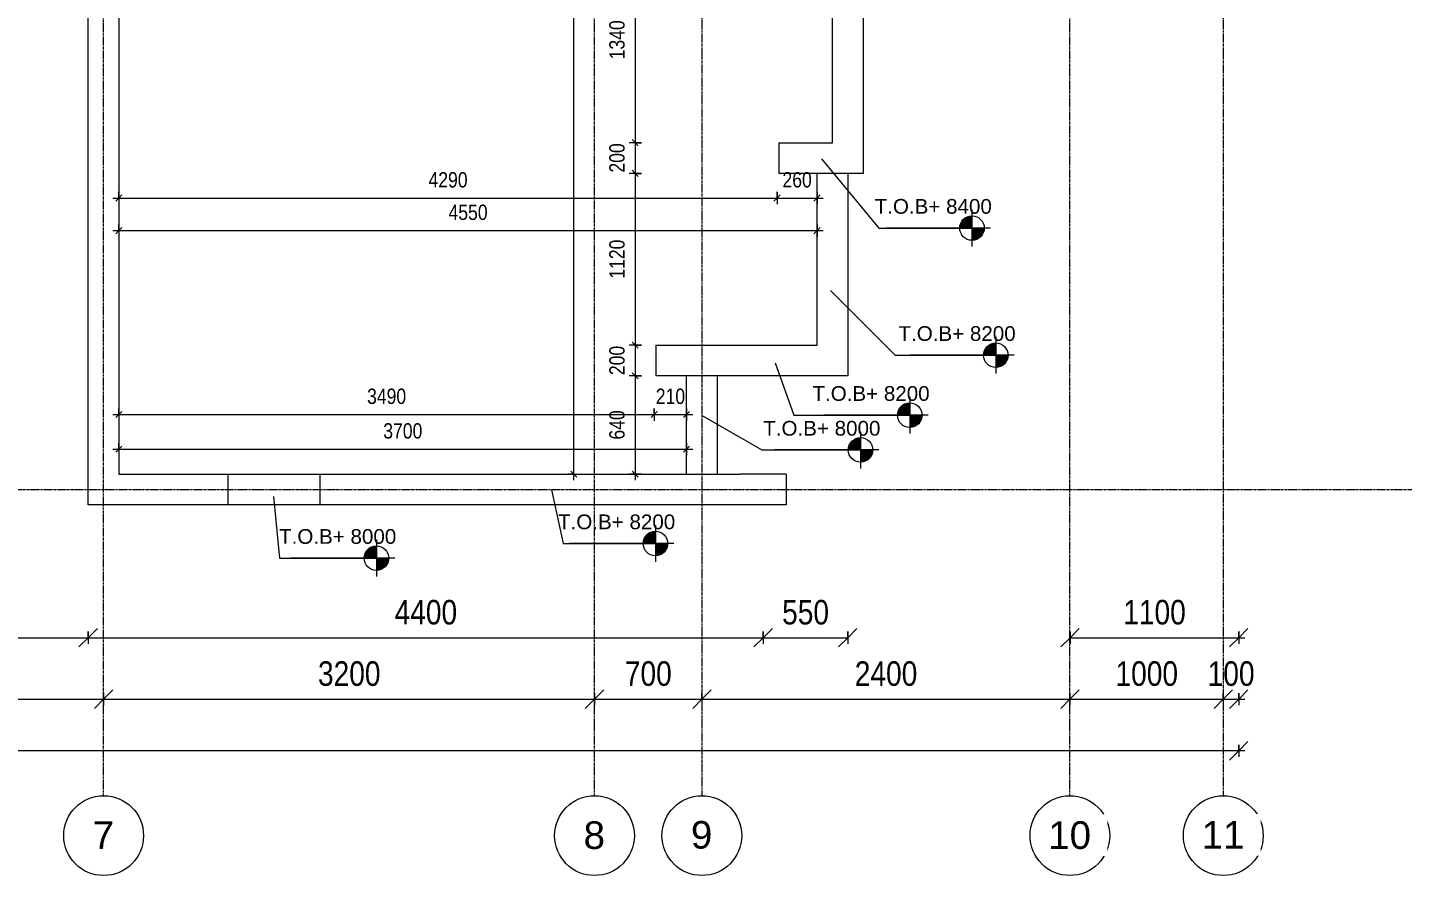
# Model space of a CAD drawing. Header units: millimetres. Extents: x -11768 to 19510, y -4436 to 10550.
# Drawn here: x 2247 to 11211, y -4436 to 1091 of the extents above; entities that cross this region are included whole.
import ezdxf

# ---------------------------------------------------------------- set-up
doc = ezdxf.new("R2010")
doc.units = ezdxf.units.MM
doc.linetypes.add('Grid Line', pattern=[22.225, 12.7, -3.175, 3.175, -3.175])
for name, color, linetype, lineweight in [('A-ANNO-DIMS', 211, 'Continuous', 9), ('A-ANNO-DIMS-40', 211, 'Continuous', 9), ('A-DETL-MBND', 5, 'Continuous', 18), ('G-ANNO-DIMS', 111, 'Continuous', 9), ('S-GRID', 1, 'Continuous', 9), ('S-GRID-IDEN', 1, 'Continuous', 9)]:
    doc.layers.add(name, color=color, linetype=linetype, lineweight=lineweight)
doc.styles.add('Arial', font='arial.ttf', dxfattribs={"height": 180})
doc.styles.add('Arial Narrow_2', font='ARIALN.TTF', dxfattribs={"height": 160})
doc.styles.add('Arial Narrow_4', font='ARIALN.TTF', dxfattribs={"height": 100})
doc.styles.add('Arial_2', font='arial.ttf', dxfattribs={"height": 96})
doc.dimstyles.new('dimension_line', dxfattribs={"dimscale": 304.8, "dimtxt": 102.343097, "dimasz": 0.131234, "dimexe": 0.131234, "dimexo": 0.0625, "dimgap": 0.131234, "dimtad": 1, "dimdec": 0, "dimrnd": 10, "dimzin": 0, "dimdsep": 46, "dimtxsty": 'Arial Narrow_4', "dimblk1": 'OBLIQUE', "dimblk2": 'OBLIQUE', "dimsah": 1, "dimcen": 0.09, "dimdle": 0.131234, "dimazin": 0, "dimtfac": 1, "dimtdec": 4, "dimtix": 1, "dimtmove": 0, "dimatfit": 3, "dimfxl": 0.131234, "dimfxlon": 1, "dimtvp": 1, "dimtolj": 1, "dimtzin": 0, "dimarcsym": 2})
doc.dimstyles.new('dimension_line_3MM', dxfattribs={"dimscale": 304.8, "dimtxt": 163.748956, "dimasz": 0.393701, "dimexe": 0.131234, "dimexo": 0.0625, "dimgap": 0.131234, "dimtad": 1, "dimdec": 0, "dimrnd": 10, "dimzin": 0, "dimdsep": 46, "dimtxsty": 'Arial Narrow_2', "dimblk1": 'OBLIQUE', "dimblk2": 'OBLIQUE', "dimsah": 1, "dimcen": 0.09, "dimdle": 0.131234, "dimazin": 0, "dimtfac": 1, "dimtdec": 4, "dimtix": 1, "dimtmove": 0, "dimatfit": 3, "dimfxl": 0.131234, "dimfxlon": 1, "dimtvp": 1, "dimtolj": 1, "dimtzin": 0, "dimarcsym": 2})

# ---------------------------------------------------------------- blocks, each defined once
blk = doc.blocks.new('Grid - M_Grid Head - Circle-24584-BLOCKWORK UR PLAN')
at = {"layer": 'S-GRID-IDEN'}
blk.add_circle((0, 0), 6.5, dxfattribs=at)
blk = doc.blocks.new('DIMBLOCK15-BLOCKWORK UR PLAN')
at = {"layer": 'A-ANNO-DIMS-40', "lineweight": 18, "transparency": 16777216}
for p, q in [((-7956.8, -3623.5), (-7896.8, -3563.5)), ((10143.2, -3623.5), (10203.2, -3563.5)), ((-7956.8, -3623.5), (-8016.8, -3683.5)), ((10143.2, -3623.5), (10083.2, -3683.5))]:
    blk.add_line(p, q, dxfattribs=at)
at = {"layer": 'A-ANNO-DIMS-40', "transparency": 16777216}
for p, q in [((-7956.8, -3583.5), (-7956.8, -3663.5)), ((-7956.8, -3623.5), (-7956.8, -3583.5)), ((10143.2, -3583.5), (10143.2, -3663.5)), ((10143.2, -3623.5), (10143.2, -3583.5)), ((10183.2, -3623.5), (-7996.8, -3623.5))]:
    blk.add_line(p, q, dxfattribs=at)
at = {"layer": 'A-ANNO-DIMS-40', "color": 0, "transparency": 16777216, "insert": (839.8, -3376.7), "char_height": 160, "width": 608.21, "attachment_point": 1, "line_spacing_factor": 0.974696, "style": 'Arial Narrow_2'}
blk.add_mtext('18100', dxfattribs=at)
blk = doc.blocks.new('_Oblique')
at = {"color": 0, "linetype": 'ByBlock', "lineweight": -2}
blk.add_line((-0.5, -0.5), (0.5, 0.5), dxfattribs=at)
blk = doc.blocks.new('DIMBLOCK24-BLOCKWORK UR PLAN')
at = {"layer": 'A-ANNO-DIMS-40', "lineweight": 18, "transparency": 16777216}
for p, q in [((593.8, -3286.8), (653.8, -3226.8)), ((2743.6, -3286.8), (2803.6, -3226.8)), ((593.8, -3286.8), (533.8, -3346.8)), ((2743.6, -3286.8), (2683.6, -3346.8))]:
    blk.add_line(p, q, dxfattribs=at)
at = {"layer": 'A-ANNO-DIMS-40', "transparency": 16777216}
for p, q in [((593.8, -3246.8), (593.8, -3326.8)), ((593.8, -3286.8), (593.8, -3246.8)), ((593.8, -3286.8), (2743.6, -3286.8)), ((2743.6, -3246.8), (2743.6, -3326.8)), ((2743.6, -3286.8), (2743.6, -3246.8))]:
    blk.add_line(p, q, dxfattribs=at)
at = {"layer": 'A-ANNO-DIMS-40', "color": 0, "transparency": 16777216, "insert": (1466, -3040), "char_height": 160, "width": 486.568, "attachment_point": 1, "line_spacing_factor": 0.974696, "style": 'Arial Narrow_2'}
blk.add_mtext('2150', dxfattribs=at)
blk = doc.blocks.new('DIMBLOCK25-BLOCKWORK UR PLAN')
at = {"layer": 'A-ANNO-DIMS-40', "lineweight": 18, "transparency": 16777216}
for p, q in [((2743.6, -3286.8), (2803.6, -3226.8)), ((5943.6, -3286.8), (6003.6, -3226.8)), ((2743.6, -3286.8), (2683.6, -3346.8)), ((5943.6, -3286.8), (5883.6, -3346.8))]:
    blk.add_line(p, q, dxfattribs=at)
at = {"layer": 'A-ANNO-DIMS-40', "transparency": 16777216}
for p, q in [((2743.6, -3246.8), (2743.6, -3326.8)), ((2743.6, -3286.8), (2743.6, -3246.8)), ((2743.6, -3286.8), (5943.6, -3286.8)), ((5943.6, -3246.8), (5943.6, -3326.8)), ((5943.6, -3286.8), (5943.6, -3246.8))]:
    blk.add_line(p, q, dxfattribs=at)
at = {"layer": 'A-ANNO-DIMS-40', "color": 0, "transparency": 16777216, "insert": (4140.9, -3040), "char_height": 160, "width": 486.568, "attachment_point": 1, "line_spacing_factor": 0.974696, "style": 'Arial Narrow_2'}
blk.add_mtext('3200', dxfattribs=at)
blk = doc.blocks.new('DIMBLOCK26-BLOCKWORK UR PLAN')
at = {"layer": 'A-ANNO-DIMS-40', "lineweight": 18, "transparency": 16777216}
for p, q in [((5943.6, -3286.8), (6003.6, -3226.8)), ((6643.6, -3286.8), (6703.6, -3226.8)), ((5943.6, -3286.8), (5883.6, -3346.8)), ((6643.6, -3286.8), (6583.6, -3346.8))]:
    blk.add_line(p, q, dxfattribs=at)
at = {"layer": 'A-ANNO-DIMS-40', "transparency": 16777216}
for p, q in [((5943.6, -3246.8), (5943.6, -3326.8)), ((5943.6, -3286.8), (5943.6, -3246.8)), ((5943.6, -3286.8), (6643.6, -3286.8)), ((6643.6, -3246.8), (6643.6, -3326.8)), ((6643.6, -3286.8), (6643.6, -3246.8))]:
    blk.add_line(p, q, dxfattribs=at)
at = {"layer": 'A-ANNO-DIMS-40', "color": 0, "transparency": 16777216, "insert": (6141.5, -3040), "char_height": 160, "width": 364.926, "attachment_point": 1, "line_spacing_factor": 0.974696, "style": 'Arial Narrow_2'}
blk.add_mtext('700', dxfattribs=at)
blk = doc.blocks.new('DIMBLOCK27-BLOCKWORK UR PLAN')
at = {"layer": 'A-ANNO-DIMS-40', "lineweight": 18, "transparency": 16777216}
for p, q in [((6643.6, -3286.8), (6703.6, -3226.8)), ((9042.8, -3286.8), (9102.8, -3226.8)), ((6643.6, -3286.8), (6583.6, -3346.8)), ((9042.8, -3286.8), (8982.8, -3346.8))]:
    blk.add_line(p, q, dxfattribs=at)
at = {"layer": 'A-ANNO-DIMS-40', "transparency": 16777216}
for p, q in [((6643.6, -3246.8), (6643.6, -3326.8)), ((6643.6, -3286.8), (6643.6, -3246.8)), ((6643.6, -3286.8), (9042.8, -3286.8)), ((9042.8, -3246.8), (9042.8, -3326.8)), ((9042.8, -3286.8), (9042.8, -3246.8))]:
    blk.add_line(p, q, dxfattribs=at)
at = {"layer": 'A-ANNO-DIMS-40', "color": 0, "transparency": 16777216, "insert": (7640.4, -3040), "char_height": 160, "width": 486.568, "attachment_point": 1, "line_spacing_factor": 0.974696, "style": 'Arial Narrow_2'}
blk.add_mtext('2400', dxfattribs=at)
blk = doc.blocks.new('DIMBLOCK28-BLOCKWORK UR PLAN')
at = {"layer": 'A-ANNO-DIMS-40', "lineweight": 18, "transparency": 16777216}
for p, q in [((9042.8, -3286.8), (9102.8, -3226.8)), ((10042.8, -3286.8), (10102.8, -3226.8)), ((9042.8, -3286.8), (8982.8, -3346.8)), ((10042.8, -3286.8), (9982.8, -3346.8))]:
    blk.add_line(p, q, dxfattribs=at)
at = {"layer": 'A-ANNO-DIMS-40', "transparency": 16777216}
for p, q in [((9042.8, -3246.8), (9042.8, -3326.8)), ((9042.8, -3286.8), (9042.8, -3246.8)), ((9042.8, -3286.8), (10042.8, -3286.8)), ((10042.8, -3246.8), (10042.8, -3326.8)), ((10042.8, -3286.8), (10042.8, -3246.8))]:
    blk.add_line(p, q, dxfattribs=at)
at = {"layer": 'A-ANNO-DIMS-40', "color": 0, "transparency": 16777216, "insert": (9340.1, -3040), "char_height": 160, "width": 486.568, "attachment_point": 1, "line_spacing_factor": 0.974696, "style": 'Arial Narrow_2'}
blk.add_mtext('1000', dxfattribs=at)
blk = doc.blocks.new('DIMBLOCK29-BLOCKWORK UR PLAN')
at = {"layer": 'A-ANNO-DIMS-40', "lineweight": 18, "transparency": 16777216}
for p, q in [((10042.8, -3286.8), (10102.8, -3226.8)), ((10143.2, -3286.8), (10203.2, -3226.8)), ((10042.8, -3286.8), (9982.8, -3346.8)), ((10143.2, -3286.8), (10083.2, -3346.8))]:
    blk.add_line(p, q, dxfattribs=at)
at = {"layer": 'A-ANNO-DIMS-40', "transparency": 16777216}
for p, q in [((10042.8, -3246.8), (10042.8, -3326.8)), ((10042.8, -3286.8), (10042.8, -3246.8)), ((10042.8, -3286.8), (10183.2, -3286.8)), ((10143.2, -3246.8), (10143.2, -3326.8)), ((10143.2, -3286.8), (10143.2, -3246.8))]:
    blk.add_line(p, q, dxfattribs=at)
at = {"layer": 'A-ANNO-DIMS-40', "color": 0, "transparency": 16777216, "insert": (9940.9, -3040), "char_height": 160, "width": 364.926, "attachment_point": 1, "line_spacing_factor": 0.974696, "style": 'Arial Narrow_2'}
blk.add_mtext('100', dxfattribs=at)
blk = doc.blocks.new('DIMBLOCK31-BLOCKWORK UR PLAN')
at = {"layer": 'A-ANNO-DIMS-40', "lineweight": 18, "transparency": 16777216}
for p, q in [((-1856.8, -2886.8), (-1796.8, -2826.8)), ((2642.8, -2886.8), (2702.8, -2826.8)), ((-1856.8, -2886.8), (-1916.8, -2946.8)), ((2642.8, -2886.8), (2582.8, -2946.8))]:
    blk.add_line(p, q, dxfattribs=at)
at = {"layer": 'A-ANNO-DIMS-40', "transparency": 16777216}
for p, q in [((-1856.8, -2846.8), (-1856.8, -2926.8)), ((-1856.8, -2886.8), (-1856.8, -2846.8)), ((2642.8, -2846.8), (2642.8, -2926.8)), ((2642.8, -2886.8), (2642.8, -2846.8)), ((-1856.8, -2886.8), (2642.8, -2886.8))]:
    blk.add_line(p, q, dxfattribs=at)
at = {"layer": 'A-ANNO-DIMS-40', "color": 0, "transparency": 16777216, "insert": (190.3, -2640), "char_height": 160, "width": 486.568, "attachment_point": 1, "line_spacing_factor": 0.974696, "style": 'Arial Narrow_2'}
blk.add_mtext('4500', dxfattribs=at)
blk = doc.blocks.new('DIMBLOCK32-BLOCKWORK UR PLAN')
at = {"layer": 'A-ANNO-DIMS-40', "lineweight": 18, "transparency": 16777216}
for p, q in [((2642.8, -2886.8), (2702.8, -2826.8)), ((7043.2, -2886.8), (7103.2, -2826.8)), ((2642.8, -2886.8), (2582.8, -2946.8)), ((7043.2, -2886.8), (6983.2, -2946.8))]:
    blk.add_line(p, q, dxfattribs=at)
at = {"layer": 'A-ANNO-DIMS-40', "transparency": 16777216}
for p, q in [((2642.8, -2846.8), (2642.8, -2926.8)), ((2642.8, -2886.8), (2642.8, -2846.8)), ((7043.2, -2846.8), (7043.2, -2926.8)), ((7043.2, -2886.8), (7043.2, -2846.8)), ((2642.8, -2886.8), (7043.2, -2886.8))]:
    blk.add_line(p, q, dxfattribs=at)
at = {"layer": 'A-ANNO-DIMS-40', "color": 0, "transparency": 16777216, "insert": (4640.3, -2640), "char_height": 160, "width": 486.568, "attachment_point": 1, "line_spacing_factor": 0.974696, "style": 'Arial Narrow_2'}
blk.add_mtext('4400', dxfattribs=at)
blk = doc.blocks.new('DIMBLOCK33-BLOCKWORK UR PLAN')
at = {"layer": 'A-ANNO-DIMS-40', "lineweight": 18, "transparency": 16777216}
for p, q in [((7043.2, -2886.8), (7103.2, -2826.8)), ((7594.4, -2886.8), (7654.4, -2826.8)), ((7043.2, -2886.8), (6983.2, -2946.8)), ((7594.4, -2886.8), (7534.4, -2946.8))]:
    blk.add_line(p, q, dxfattribs=at)
at = {"layer": 'A-ANNO-DIMS-40', "transparency": 16777216}
for p, q in [((7043.2, -2846.8), (7043.2, -2926.8)), ((7043.2, -2886.8), (7043.2, -2846.8)), ((7594.4, -2846.8), (7594.4, -2926.8)), ((7594.4, -2886.8), (7594.4, -2846.8)), ((7043.2, -2886.8), (7594.4, -2886.8))]:
    blk.add_line(p, q, dxfattribs=at)
at = {"layer": 'A-ANNO-DIMS-40', "color": 0, "transparency": 16777216, "insert": (7166.7, -2640), "char_height": 160, "width": 364.926, "attachment_point": 1, "line_spacing_factor": 0.974696, "style": 'Arial Narrow_2'}
blk.add_mtext('550', dxfattribs=at)
blk = doc.blocks.new('DIMBLOCK34-BLOCKWORK UR PLAN')
at = {"layer": 'A-ANNO-DIMS-40', "lineweight": 18, "transparency": 16777216}
for p, q in [((9043.6, -2886.8), (9103.6, -2826.8)), ((10143.2, -2886.8), (10203.2, -2826.8)), ((9043.6, -2886.8), (8983.6, -2946.8)), ((10143.2, -2886.8), (10083.2, -2946.8))]:
    blk.add_line(p, q, dxfattribs=at)
at = {"layer": 'A-ANNO-DIMS-40', "transparency": 16777216}
for p, q in [((9043.6, -2846.8), (9043.6, -2926.8)), ((9043.6, -2886.8), (9043.6, -2846.8)), ((10143.2, -2846.8), (10143.2, -2926.8)), ((10143.2, -2886.8), (10143.2, -2846.8)), ((9043.6, -2886.8), (10183.2, -2886.8))]:
    blk.add_line(p, q, dxfattribs=at)
at = {"layer": 'A-ANNO-DIMS-40', "color": 0, "transparency": 16777216, "insert": (9390.7, -2640), "char_height": 160, "width": 486.568, "attachment_point": 1, "line_spacing_factor": 0.974696, "style": 'Arial Narrow_2'}
blk.add_mtext('1100', dxfattribs=at)
blk = doc.blocks.new('Spot Elevations - M_Spot Elevation - Target Filled-23738-BLOCKWORK UR PLAN')
at = {"layer": 'G-ANNO-DIMS'}
h = blk.add_hatch(color=256, dxfattribs=at)
edge = h.paths.add_edge_path()
edge.add_line((0, 0), (-2, 0))
edge.add_arc((0, 0), 2, 90, 180, ccw=False)
edge.add_line((0, 2), (0, 0))
h = blk.add_hatch(color=256, dxfattribs=at)
edge = h.paths.add_edge_path()
edge.add_line((0, 0), (2, 0))
edge.add_arc((0, 0), 2, 270, 360, ccw=False)
edge.add_line((0, -2), (0, 0))
for p, q in [((0, -3), (0, 3)), ((-3, 0), (14, 0))]:
    blk.add_line(p, q, dxfattribs=at)
blk.add_circle((0, 0), 2, dxfattribs=at)
blk = doc.blocks.new('DIMBLOCK70-BLOCKWORK UR PLAN')
at = {"layer": 'A-ANNO-DIMS-40', "transparency": 16777216}
for p, q in [((6249.2, 1679.8), (6169.2, 1679.8)), ((6209.2, 1679.8), (6189.2, 1699.8)), ((6209.2, 1679.8), (6209.2, 340.3)), ((6209.2, 1679.8), (6229.2, 1659.8)), ((6209.2, 1679.8), (6249.2, 1679.8)), ((6209.2, 340.3), (6189.2, 360.3)), ((6249.2, 340.3), (6169.2, 340.3)), ((6209.2, 340.3), (6229.2, 320.3)), ((6209.2, 340.3), (6249.2, 340.3))]:
    blk.add_line(p, q, dxfattribs=at)
at = {"layer": 'A-ANNO-DIMS-40', "color": 0, "transparency": 16777216, "insert": (6039.9, 883.3), "char_height": 100, "width": 304.105, "attachment_point": 1, "rotation": 90, "line_spacing_factor": 0.974696, "style": 'Arial Narrow_4'}
blk.add_mtext('1340', dxfattribs=at)
blk = doc.blocks.new('DIMBLOCK71-BLOCKWORK UR PLAN')
at = {"layer": 'A-ANNO-DIMS-40', "transparency": 16777216}
for p, q in [((6209.2, 340.3), (6189.2, 360.3)), ((6249.2, 340.3), (6169.2, 340.3)), ((6209.2, 340.3), (6209.2, 140.3)), ((6209.2, 340.3), (6229.2, 320.3)), ((6209.2, 340.3), (6249.2, 340.3)), ((6249.2, 140.3), (6169.2, 140.3)), ((6209.2, 140.3), (6189.2, 160.3)), ((6209.2, 140.3), (6229.2, 120.3)), ((6209.2, 140.3), (6249.2, 140.3))]:
    blk.add_line(p, q, dxfattribs=at)
at = {"layer": 'A-ANNO-DIMS-40', "color": 0, "transparency": 16777216, "insert": (6039.9, 145.3), "char_height": 100, "width": 228.079, "attachment_point": 1, "rotation": 90, "line_spacing_factor": 0.974696, "style": 'Arial Narrow_4'}
blk.add_mtext('200', dxfattribs=at)
blk = doc.blocks.new('DIMBLOCK72-BLOCKWORK UR PLAN')
at = {"layer": 'A-ANNO-DIMS-40', "transparency": 16777216}
for p, q in [((6249.2, 140.3), (6169.2, 140.3)), ((6209.2, 140.3), (6189.2, 160.3)), ((6209.2, 140.3), (6209.2, -979.7)), ((6209.2, 140.3), (6229.2, 120.3)), ((6209.2, 140.3), (6249.2, 140.3)), ((6249.2, -979.7), (6169.2, -979.7)), ((6209.2, -979.7), (6189.2, -959.7)), ((6209.2, -979.7), (6229.2, -999.7)), ((6209.2, -979.7), (6249.2, -979.7))]:
    blk.add_line(p, q, dxfattribs=at)
at = {"layer": 'A-ANNO-DIMS-40', "color": 0, "transparency": 16777216, "insert": (6039.9, -546.4), "char_height": 100, "width": 304.105, "attachment_point": 1, "rotation": 90, "line_spacing_factor": 0.974696, "style": 'Arial Narrow_4'}
blk.add_mtext('1120', dxfattribs=at)
blk = doc.blocks.new('DIMBLOCK73-BLOCKWORK UR PLAN')
at = {"layer": 'A-ANNO-DIMS-40', "transparency": 16777216}
for p, q in [((6249.2, -979.7), (6169.2, -979.7)), ((6209.2, -979.7), (6189.2, -959.7)), ((6209.2, -979.7), (6209.2, -1179.7)), ((6209.2, -979.7), (6229.2, -999.7)), ((6209.2, -979.7), (6249.2, -979.7)), ((6209.2, -1179.7), (6189.2, -1159.7)), ((6249.2, -1179.7), (6169.2, -1179.7)), ((6209.2, -1179.7), (6229.2, -1199.7)), ((6209.2, -1179.7), (6249.2, -1179.7))]:
    blk.add_line(p, q, dxfattribs=at)
at = {"layer": 'A-ANNO-DIMS-40', "color": 0, "transparency": 16777216, "insert": (6039.9, -1174.7), "char_height": 100, "width": 228.079, "attachment_point": 1, "rotation": 90, "line_spacing_factor": 0.974696, "style": 'Arial Narrow_4'}
blk.add_mtext('200', dxfattribs=at)
blk = doc.blocks.new('DIMBLOCK74-BLOCKWORK UR PLAN')
at = {"layer": 'A-ANNO-DIMS-40', "transparency": 16777216}
for p, q in [((6209.2, -1179.7), (6189.2, -1159.7)), ((6249.2, -1179.7), (6169.2, -1179.7)), ((6209.2, -1179.7), (6209.2, -1860.2)), ((6209.2, -1179.7), (6229.2, -1199.7)), ((6209.2, -1179.7), (6249.2, -1179.7)), ((6249.2, -1820.2), (6169.2, -1820.2)), ((6209.2, -1820.2), (6189.2, -1800.2)), ((6209.2, -1820.2), (6229.2, -1840.2)), ((6209.2, -1820.2), (6249.2, -1820.2))]:
    blk.add_line(p, q, dxfattribs=at)
at = {"layer": 'A-ANNO-DIMS-40', "color": 0, "transparency": 16777216, "insert": (6039.9, -1595), "char_height": 100, "width": 228.079, "attachment_point": 1, "rotation": 90, "line_spacing_factor": 0.974696, "style": 'Arial Narrow_4'}
blk.add_mtext('640', dxfattribs=at)
blk = doc.blocks.new('DIMBLOCK75-BLOCKWORK UR PLAN')
at = {"layer": 'A-ANNO-DIMS-40', "transparency": 16777216}
for p, q in [((5769.2, 5779.8), (5849.2, 5779.8)), ((5809.2, 5779.8), (5769.2, 5779.8)), ((5809.2, 5779.8), (5789.2, 5799.8)), ((5809.2, -1860.2), (5809.2, 5819.8)), ((5809.2, 5779.8), (5829.2, 5759.8)), ((5769.2, -1820.2), (5849.2, -1820.2)), ((5809.2, -1820.2), (5769.2, -1820.2)), ((5809.2, -1820.2), (5789.2, -1800.2)), ((5809.2, -1820.2), (5829.2, -1840.2))]:
    blk.add_line(p, q, dxfattribs=at)
at = {"layer": 'A-ANNO-DIMS-40', "color": 0, "transparency": 16777216, "insert": (5639.9, 1853.1), "char_height": 100, "width": 304.105, "attachment_point": 1, "rotation": 90, "line_spacing_factor": 0.974696, "style": 'Arial Narrow_4'}
blk.add_mtext('7600', dxfattribs=at)
blk = doc.blocks.new('DIMBLOCK83-BLOCKWORK UR PLAN')
at = {"layer": 'A-ANNO-DIMS-40', "transparency": 16777216}
for p, q in [((2842.8, 19.3), (2842.8, -60.7)), ((2842.8, -20.7), (2842.8, 19.3)), ((7133.4, 19.3), (7133.4, -60.7)), ((7133.4, -20.7), (7133.4, 19.3)), ((2802.8, -20.7), (7133.4, -20.7)), ((2842.8, -20.7), (2822.8, -40.7)), ((2842.8, -20.7), (2862.8, -0.7)), ((7133.4, -20.7), (7113.4, -40.7)), ((7133.4, -20.7), (7153.4, -0.7))]:
    blk.add_line(p, q, dxfattribs=at)
at = {"layer": 'A-ANNO-DIMS-40', "color": 0, "transparency": 16777216, "insert": (4861.4, 148.5), "char_height": 100, "width": 304.105, "attachment_point": 1, "line_spacing_factor": 0.974696, "style": 'Arial Narrow_4'}
blk.add_mtext('4290', dxfattribs=at)
blk = doc.blocks.new('DIMBLOCK84-BLOCKWORK UR PLAN')
at = {"layer": 'A-ANNO-DIMS-40', "transparency": 16777216}
for p, q in [((7133.4, 19.3), (7133.4, -60.7)), ((7133.4, -20.7), (7133.4, 19.3)), ((7394.4, 19.3), (7394.4, -60.7)), ((7394.4, -20.7), (7394.4, 19.3)), ((7133.4, -20.7), (7113.4, -40.7)), ((7133.4, -20.7), (7153.4, -0.7)), ((7133.4, -20.7), (7434.4, -20.7)), ((7394.4, -20.7), (7374.4, -40.7)), ((7394.4, -20.7), (7414.4, -0.7))]:
    blk.add_line(p, q, dxfattribs=at)
at = {"layer": 'A-ANNO-DIMS-40', "color": 0, "transparency": 16777216, "insert": (7168.9, 148.5), "char_height": 100, "width": 228.079, "attachment_point": 1, "line_spacing_factor": 0.974696, "style": 'Arial Narrow_4'}
blk.add_mtext('260', dxfattribs=at)
blk = doc.blocks.new('DIMBLOCK85-BLOCKWORK UR PLAN')
at = {"layer": 'A-ANNO-DIMS-40', "transparency": 16777216}
for p, q in [((2802.8, -232.8), (7434.4, -232.8)), ((2842.8, -232.8), (2822.8, -252.8)), ((2842.8, -192.8), (2842.8, -272.8)), ((2842.8, -232.8), (2842.8, -192.8)), ((2842.8, -232.8), (2862.8, -212.8)), ((7394.4, -232.8), (7374.4, -252.8)), ((7394.4, -192.8), (7394.4, -272.8)), ((7394.4, -232.8), (7394.4, -192.8)), ((7394.4, -232.8), (7414.4, -212.8))]:
    blk.add_line(p, q, dxfattribs=at)
at = {"layer": 'A-ANNO-DIMS-40', "color": 0, "transparency": 16777216, "insert": (4991.9, -63.5), "char_height": 100, "width": 304.105, "attachment_point": 1, "line_spacing_factor": 0.974696, "style": 'Arial Narrow_4'}
blk.add_mtext('4550', dxfattribs=at)
blk = doc.blocks.new('DIMBLOCK86-BLOCKWORK UR PLAN')
at = {"layer": 'A-ANNO-DIMS-40', "transparency": 16777216}
for p, q in [((2802.8, -1432), (6332.6, -1432)), ((2842.8, -1432), (2822.8, -1452)), ((2842.8, -1392), (2842.8, -1472)), ((2842.8, -1432), (2842.8, -1392)), ((2842.8, -1432), (2862.8, -1412)), ((6332.6, -1432), (6312.6, -1452)), ((6332.6, -1392), (6332.6, -1472)), ((6332.6, -1432), (6332.6, -1392)), ((6332.6, -1432), (6352.6, -1412))]:
    blk.add_line(p, q, dxfattribs=at)
at = {"layer": 'A-ANNO-DIMS-40', "color": 0, "transparency": 16777216, "insert": (4461, -1262.8), "char_height": 100, "width": 304.105, "attachment_point": 1, "line_spacing_factor": 0.974696, "style": 'Arial Narrow_4'}
blk.add_mtext('3490', dxfattribs=at)
blk = doc.blocks.new('DIMBLOCK87-BLOCKWORK UR PLAN')
at = {"layer": 'A-ANNO-DIMS-40', "transparency": 16777216}
for p, q in [((6332.6, -1432), (6312.6, -1452)), ((6332.6, -1392), (6332.6, -1472)), ((6332.6, -1432), (6332.6, -1392)), ((6332.6, -1432), (6352.6, -1412)), ((6332.6, -1432), (6583.6, -1432)), ((6543.6, -1432), (6523.6, -1452)), ((6543.6, -1392), (6543.6, -1472)), ((6543.6, -1432), (6543.6, -1392)), ((6543.6, -1432), (6563.6, -1412))]:
    blk.add_line(p, q, dxfattribs=at)
at = {"layer": 'A-ANNO-DIMS-40', "color": 0, "transparency": 16777216, "insert": (6343.1, -1262.8), "char_height": 100, "width": 228.079, "attachment_point": 1, "line_spacing_factor": 0.974696, "style": 'Arial Narrow_4'}
blk.add_mtext('210', dxfattribs=at)
blk = doc.blocks.new('DIMBLOCK88-BLOCKWORK UR PLAN')
at = {"layer": 'A-ANNO-DIMS-40', "transparency": 16777216}
for p, q in [((2802.8, -1657.3), (6583.6, -1657.3)), ((2842.8, -1657.3), (2822.8, -1677.3)), ((2842.8, -1617.3), (2842.8, -1697.3)), ((2842.8, -1657.3), (2842.8, -1617.3)), ((2842.8, -1657.3), (2862.8, -1637.3)), ((6543.6, -1657.3), (6523.6, -1677.3)), ((6543.6, -1617.3), (6543.6, -1697.3)), ((6543.6, -1657.3), (6543.6, -1617.3)), ((6543.6, -1657.3), (6563.6, -1637.3))]:
    blk.add_line(p, q, dxfattribs=at)
at = {"layer": 'A-ANNO-DIMS-40', "color": 0, "transparency": 16777216, "insert": (4566.5, -1488.1), "char_height": 100, "width": 304.105, "attachment_point": 1, "line_spacing_factor": 0.974696, "style": 'Arial Narrow_4'}
blk.add_mtext('3700', dxfattribs=at)

msp = doc.modelspace()

# ---------------------------------------------------------------- linework, layer by layer
at = {"layer": 'A-DETL-MBND'}
for p, q in [((2642.8, -2020.2), (2642.8, 1679.8)), ((2842.8, 1679.8), (2842.8, -1820.2)), ((7494.4, 340.3), (7494.4, 1679.8)), ((7694.4, 1679.8), (7694.4, 140.3)), ((7144.4, 340.3), (7494.4, 340.3)), ((7144.4, 340.3), (7144.4, 140.3)), ((7694.4, 140.3), (7144.4, 140.3)), ((7394.4, -979.7), (7394.4, 140.3)), ((7594.4, 140.3), (7594.4, -1179.7)), ((6343.6, -979.7), (7394.4, -979.7)), ((6343.6, -979.7), (6343.6, -1179.7)), ((7594.4, -1179.7), (6343.6, -1179.7)), ((6543.6, -1820.2), (6543.6, -1179.7)), ((6743.6, -1179.7), (6743.6, -1820.2)), ((2842.8, -1820.2), (6893.2, -1820.2)), ((3552.8, -1820.2), (3552.8, -2020.2)), ((4152.8, -1820.2), (4152.8, -2020.2)), ((7193.2, -1820.2), (6893.2, -1820.2)), ((7193.2, -1820.2), (7193.2, -2020.2)), ((7193.2, -2020.2), (2642.8, -2020.2))]:
    msp.add_line(p, q, dxfattribs=at)
at = {"layer": 'G-ANNO-DIMS'}
for p, q in [((7422.5, 234.9), (7798.3, -216)), ((7798.3, -216), (8404.5, -216)), ((7482.7, -624), (7903.5, -1044.9)), ((7903.5, -1044.9), (8559.8, -1044.9)), ((7121.9, -1095), (7242.2, -1435.7)), ((6641, -1435.7), (7033.7, -1662.4)), ((7242.2, -1435.7), (7998.7, -1435.7)), ((7033.7, -1662.4), (7678, -1662.4)), ((3850.4, -1966.7), (3890.5, -2367.5)), ((5664, -1921.6), (5739.2, -2272.3)), ((5739.2, -2272.3), (6340.4, -2272.3)), ((3890.5, -2367.5), (4521.8, -2367.5))]:
    msp.add_line(p, q, dxfattribs=at)
at = {"layer": 'S-GRID', "linetype": 'Grid Line'}
for p, q in [((2743.6, -3916.1), (2743.6, 8051)), ((5943.6, -3916.1), (5943.6, 8051)), ((6643.6, 8051), (6643.6, -3916.1)), ((9042.8, -3916.1), (9042.8, 8051)), ((10042.8, 8051), (10042.8, -3916.1)), ((-11248.3, -1920.2), (13585.7, -1920.2))]:
    msp.add_line(p, q, dxfattribs=at)

# ---------------------------------------------------------------- block references
at = {"layer": 'G-ANNO-DIMS', "xscale": 39.99999999999997, "yscale": 39.99999999999997, "zscale": 39.99999999999997, "rotation": 180}
for p in [(8404.5, -216), (8559.8, -1044.9), (7998.7, -1435.7), (7678, -1662.4), (6340.4, -2272.3), (4521.8, -2367.5)]:
    msp.add_blockref('Spot Elevations - M_Spot Elevation - Target Filled-23738-BLOCKWORK UR PLAN', p, dxfattribs=at)
at = {"layer": 'S-GRID-IDEN', "xscale": 39.99999999999997, "yscale": 39.99999999999997, "zscale": 39.99999999999997}
for p in [(2743.6, -4176.1), (5943.6, -4176.1), (9042.8, -4176.1)]:
    msp.add_blockref('Grid - M_Grid Head - Circle-24584-BLOCKWORK UR PLAN', p, dxfattribs=at)
at = {"layer": 'S-GRID-IDEN', "xscale": 39.99999999999997, "yscale": 39.99999999999997, "zscale": 39.99999999999997, "rotation": 180}
for p in [(6643.6, -4176.1), (10042.8, -4176.1)]:
    msp.add_blockref('Grid - M_Grid Head - Circle-24584-BLOCKWORK UR PLAN', p, dxfattribs=at)

# ---------------------------------------------------------------- texts
at = {"layer": 'G-ANNO-DIMS', "char_height": 96, "width": 913.225, "attachment_point": 1, "line_spacing_factor": 0.941778, "style": 'Arial_2'}
for s, insert in [('T.O.B+ 8400', (7770, -26.8)), ('T.O.B+ 8200', (7925.3, -855.7)), ('T.O.B+ 8200', (7364.2, -1246.5)), ('T.O.B+ 8000', (7043.5, -1473.2)), ('T.O.B+ 8200', (5705.9, -2083.2)), ('T.O.B+ 8000', (3887.2, -2178.4))]:
    msp.add_mtext(s, dxfattribs=dict(at, insert=insert))

# ---------------------------------------------------------------- dimensions: what is measured, and where the dimension line sits
at = {"layer": 'A-ANNO-DIMS'}
for base, p1, p2, angle, dimstyle, override, picture, middle in [((5809.2, 5779.8), (5769.2, -1820.2), (5769.2, 5779.8), 90, 'dimension_line', {"dimpost": '<>', "dimfxl": 7600}, 'DIMBLOCK75-BLOCKWORK UR PLAN', (5718.1, 1979.8)), ((6209.1626, 340.296), (6249.1626, 1679.8096), (6249.1626, 340.296), 90, 'dimension_line', {"dimpost": '<>', "dimfxl": 1339.513617}, 'DIMBLOCK70-BLOCKWORK UR PLAN', (6118.1053, 1010.0528)), ((6209.2, 140.3), (6249.2, 340.3), (6249.2, 140.3), 90, 'dimension_line', {"dimpost": '<>', "dimfxl": 200}, 'DIMBLOCK71-BLOCKWORK UR PLAN', (6118.1, 240.3)), ((6209.2, -979.7), (6249.2, 140.3), (6249.2, -979.7), 90, 'dimension_line', {"dimpost": '<>', "dimfxl": 1120}, 'DIMBLOCK72-BLOCKWORK UR PLAN', (6118.1, -419.7)), ((6209.2, -1179.7), (6249.2, -979.7), (6249.2, -1179.7), 90, 'dimension_line', {"dimpost": '<>', "dimfxl": 200}, 'DIMBLOCK73-BLOCKWORK UR PLAN', (6118.1, -1079.7)), ((6209.1626, -1820.1904), (6249.1626, -1179.704), (6249.1626, -1820.1904), 90, 'dimension_line', {"dimpost": '<>', "dimfxl": 640.486383}, 'DIMBLOCK74-BLOCKWORK UR PLAN', (6118.1053, -1499.9472)), ((-7956.8, -3623.5), (10143.2, -3583.5), (-7956.8, -3583.5), 0, 'dimension_line_3MM', {"dimpost": '<>', "dimfxl": 18100.046966}, 'DIMBLOCK15-BLOCKWORK UR PLAN', (1093.2, -3501.8))]:
    dim = msp.add_linear_dim(base=base, p1=p1, p2=p2, angle=angle, dimstyle=dimstyle, override=override, dxfattribs=at)
    dim.commit()
    dim.dimension.update_dxf_attribs({"geometry": picture, "text_midpoint": middle})
for base, p1, p2, dimstyle, override, picture, middle in [((7133.4, -20.7), (2842.8, 19.3), (7133.4, 19.3), 'dimension_line', {"dimpost": '<>', "dimfxl": 4290.593335}, 'DIMBLOCK83-BLOCKWORK UR PLAN', (4988.1, 70.3)), ((7394.4, -20.7), (7133.4, 19.3), (7394.4, 19.3), 'dimension_line', {"dimpost": '<>', "dimfxl": 261}, 'DIMBLOCK84-BLOCKWORK UR PLAN', (7263.9, 70.3)), ((7394.4, -232.8), (2842.8, -192.8), (7394.4, -192.8), 'dimension_line', {"dimpost": '<>', "dimfxl": 4551.593335}, 'DIMBLOCK85-BLOCKWORK UR PLAN', (5118.6, -141.7)), ((6332.6, -1432), (2842.8, -1392), (6332.6, -1392), 'dimension_line', {"dimpost": '<>', "dimfxl": 3489.822464}, 'DIMBLOCK86-BLOCKWORK UR PLAN', (4587.7, -1341)), ((6543.6, -1432), (6332.6, -1392), (6543.6, -1392), 'dimension_line', {"dimpost": '<>', "dimfxl": 210.948408}, 'DIMBLOCK87-BLOCKWORK UR PLAN', (6438.1, -1341)), ((6543.6, -1657.3), (2842.8, -1617.3), (6543.6, -1617.3), 'dimension_line', {"dimpost": '<>', "dimfxl": 3700.770871}, 'DIMBLOCK88-BLOCKWORK UR PLAN', (4693.2, -1566.2)), ((2642.8, -2886.8), (-1856.8, -2846.8), (2642.8, -2846.8), 'dimension_line_3MM', {"dimpost": '<>', "dimfxl": 4499.577553}, 'DIMBLOCK31-BLOCKWORK UR PLAN', (393, -2765.1)), ((7043.2, -2886.8), (2642.8, -2846.8), (7043.2, -2846.8), 'dimension_line_3MM', {"dimpost": '<>', "dimfxl": 4400.422446}, 'DIMBLOCK32-BLOCKWORK UR PLAN', (4843, -2765.1)), ((7594.4, -2886.8), (7043.2, -2846.8), (7594.4, -2846.8), 'dimension_line_3MM', {"dimpost": '<>', "dimfxl": 551.170889}, 'DIMBLOCK33-BLOCKWORK UR PLAN', (7318.8, -2765.1)), ((10143.2, -2886.8), (9043.6, -2846.8), (10143.2, -2846.8), 'dimension_line_3MM', {"dimpost": '<>', "dimfxl": 1099.6}, 'DIMBLOCK34-BLOCKWORK UR PLAN', (9593.4, -2765.1)), ((2743.6, -3286.8), (593.8, -3246.8), (2743.6, -3246.8), 'dimension_line_3MM', {"dimpost": '<>', "dimfxl": 2149.822464}, 'DIMBLOCK24-BLOCKWORK UR PLAN', (1668.7, -3165.1)), ((5943.6, -3286.8), (2743.6, -3246.8), (5943.6, -3246.8), 'dimension_line_3MM', {"dimpost": '<>', "dimfxl": 3200}, 'DIMBLOCK25-BLOCKWORK UR PLAN', (4343.6, -3165.1)), ((6643.6, -3286.8), (5943.6, -3246.8), (6643.6, -3246.8), 'dimension_line_3MM', {"dimpost": '<>', "dimfxl": 699.948408}, 'DIMBLOCK26-BLOCKWORK UR PLAN', (6293.6, -3165.1)), ((9042.8, -3286.8), (6643.6, -3246.8), (9042.8, -3246.8), 'dimension_line_3MM', {"dimpost": '<>', "dimfxl": 2399.229129}, 'DIMBLOCK27-BLOCKWORK UR PLAN', (7843.2, -3165.1)), ((10042.8, -3286.8), (9042.8, -3246.8), (10042.8, -3246.8), 'dimension_line_3MM', {"dimpost": '<>', "dimfxl": 1000}, 'DIMBLOCK28-BLOCKWORK UR PLAN', (9542.8, -3165.1)), ((10143.2, -3286.8), (10042.8, -3246.8), (10143.2, -3246.8), 'dimension_line_3MM', {"dimpost": '<>', "dimfxl": 100.422447}, 'DIMBLOCK29-BLOCKWORK UR PLAN', (10093, -3165.1))]:
    dim = msp.add_linear_dim(base=base, p1=p1, p2=p2, dimstyle=dimstyle, override=override, dxfattribs=at)
    dim.commit()
    dim.dimension.update_dxf_attribs({"geometry": picture, "text_midpoint": middle})

# ---------------------------------------------------------------- next in the draw order: texts
at = {"layer": 'S-GRID-IDEN', "char_height": 180, "attachment_point": 1, "style": 'Arial', "bg_fill": 3, "box_fill_scale": 1.25, "bg_fill_color": 256, "bg_fill_true_color": 13158600, "bg_fill_transparency": 0}
for s, insert, width in [('7', (2672.2, -4083.1), 169.958), ('8', (5872.2, -4083.1), 169.958), ('9', (6572.2, -4081), 169.958), ('10', (8901.1, -4083.1), 339.915), ('11', (9901.2, -4081), 339.915)]:
    msp.add_mtext(s, dxfattribs=dict(at, insert=insert, width=width))

doc.saveas('drawing.dxf')
